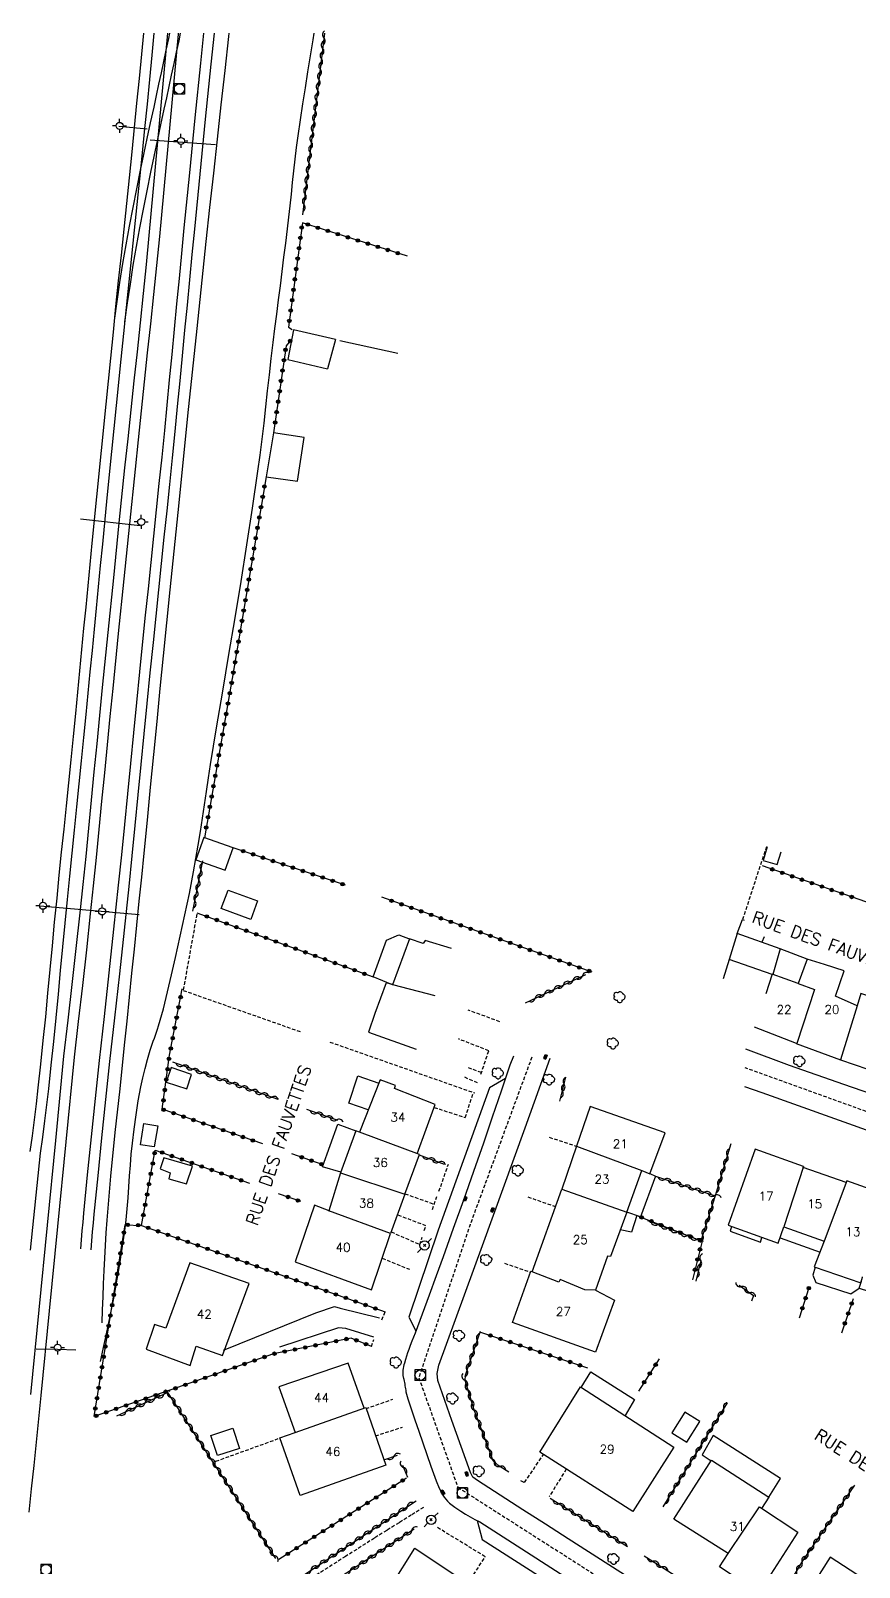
# Model space of a CAD drawing. Header units: millimetres. Extents: x 149998 to 151001, y 150999 to 152001.
# Drawn here: x 150409.9 to 150528.4, y 151780.4 to 152000.3 of the extents above; entities that cross this region are included whole.
import ezdxf
from ezdxf.enums import TextEntityAlignment as Align

# ---------------------------------------------------------------- set-up
doc = ezdxf.new("R2010")
doc.units = ezdxf.units.MM
doc.linetypes.add('DASHED', pattern=[0.75, 0.5, -0.25])
doc.layers.get('0').update_dxf_attribs({"linetype": 'CONTINUOUS'})
for name, color, linetype in [('W0001', 6, 'DASHED'), ('W0006', 2, 'CONTINUOUS'), ('W0008', 7, 'CONTINUOUS'), ('W0014', 7, 'CONTINUOUS'), ('W0017', 7, 'CONTINUOUS'), ('W0070', 7, 'DASHED'), ('W0101', 7, 'CONTINUOUS'), ('W0104', 1, 'CONTINUOUS'), ('W0112', 1, 'DASHED'), ('W0211', 2, 'CONTINUOUS'), ('W0214', 2, 'CONTINUOUS'), ('W0300', 7, 'CONTINUOUS'), ('W0310', 3, 'CONTINUOUS'), ('W0323', 7, 'CONTINUOUS'), ('W0401', 7, 'CONTINUOUS'), ('W0420', 7, 'CONTINUOUS'), ('W0473', 7, 'CONTINUOUS'), ('W0610', 7, 'CONTINUOUS'), ('W0611', 7, 'CONTINUOUS'), ('W0700', 7, 'CONTINUOUS'), ('W0989', 7, 'CONTINUOUS'), ('W0991', 7, 'CONTINUOUS'), ('W1102', 7, 'CONTINUOUS')]:
    doc.layers.add(name, color=color, linetype=linetype)
doc.styles.get("Standard").update_dxf_attribs({"font": 'romans.shx', "width": 0.85})

# ---------------------------------------------------------------- blocks, each defined once
blk = doc.blocks.new('T420')
for p, q in [((0.75, 0.75), (-0.75, 0.75)), ((-0.75, 0.75), (-0.75, -0.75)), ((0.75, 0.75), (0.75, -0.75)), ((0.75, -0.75), (-0.75, -0.75))]:
    blk.add_line(p, q)
blk.add_ellipse((0, 0), major_axis=(-0.53, 0.53), ratio=1, start_param=3.926991, end_param=10.210176)
blk = doc.blocks.new('T300')
for p, q in [((-0.8, 0.51), (-0.86, 0.34)), ((-0.86, 0.34), (-0.86, 0.17)), ((-0.86, 0.17), (-0.74, 0.06)), ((-0.69, 0.63), (-0.8, 0.51)), ((-0.8, -0.06), (-0.74, 0.06)), ((-0.74, 0.06), (-0.69, 0.11)), ((-0.57, 0.69), (-0.69, 0.63)), ((-0.46, 0.69), (-0.57, 0.69)), ((-0.29, 0.63), (-0.46, 0.69)), ((-0.29, 0.63), (-0.17, 0.74)), ((-0.23, 0.57), (-0.29, 0.63)), ((-0.17, 0.74), (-0.06, 0.8)), ((-0.06, 0.8), (0.06, 0.8)), ((0.06, 0.8), (0.23, 0.74)), ((0.23, 0.74), (0.34, 0.63)), ((0.34, 0.63), (0.4, 0.51)), ((0.46, 0.46), (0.34, 0.46)), ((0.4, 0.51), (0.4, 0.46)), ((0.57, 0.4), (0.46, 0.46)), ((0.57, 0.4), (0.69, 0.29)), ((0.69, 0.29), (0.74, 0.17)), ((0.74, 0.06), (0.69, -0.17)), ((0.74, 0.17), (0.74, 0.06)), ((-0.8, -0.17), (-0.8, -0.06)), ((-0.8, -0.23), (-0.8, -0.17)), ((-0.74, -0.34), (-0.8, -0.23)), ((-0.69, -0.4), (-0.74, -0.34)), ((-0.51, -0.46), (-0.69, -0.4)), ((-0.4, -0.46), (-0.51, -0.46)), ((-0.4, -0.46), (-0.34, -0.46)), ((-0.34, -0.46), (-0.34, -0.4)), ((-0.34, -0.51), (-0.34, -0.46)), ((-0.29, -0.63), (-0.34, -0.51)), ((-0.17, -0.74), (-0.29, -0.63)), ((-0.06, -0.8), (-0.17, -0.74)), ((0.06, -0.8), (-0.06, -0.8)), ((0.17, -0.74), (0.06, -0.8)), ((0.23, -0.69), (0.17, -0.74)), ((0.29, -0.46), (0.23, -0.46)), ((0.29, -0.63), (0.23, -0.69)), ((0.46, -0.4), (0.29, -0.46)), ((0.34, -0.51), (0.29, -0.63)), ((0.34, -0.51), (0.34, -0.46)), ((0.57, -0.34), (0.46, -0.4)), ((0.63, -0.29), (0.57, -0.34)), ((0.69, -0.17), (0.63, -0.29))]:
    blk.add_line(p, q)
blk = doc.blocks.new('T610')
for p, q in [((-0.500001, 0), (-1.000002, 0)), ((0, 0.500001), (0, 1.000002)), ((0.500001, 0), (1.000002, 0)), ((0, -0.500001), (0, -1.000002))]:
    blk.add_line(p, q)
blk.add_ellipse((0, 0), major_axis=(-0.353554, 0.353554), ratio=1, start_param=3.926990817, end_param=10.2101761242)
blk = doc.blocks.new('T473')
for p, q in [((-0.166667, 0.166667), (0.166667, -0.166667)), ((-0.166667, -0.166667), (0.166667, 0.166667)), ((0.500001, 0.500001), (1.000002, 1.000002)), ((-1.000002, -1.000002), (-0.500001, -0.500001))]:
    blk.add_line(p, q)
blk.add_ellipse((0, 0), major_axis=(0.471405, 0.471405), ratio=1, start_param=5.4977871438, end_param=11.780972451)
blk = doc.blocks.new('T401')
for p, q in [((-0.3, 0.3), (0, 0.3)), ((-0.3, -0.25), (-0.3, 0.3)), ((-0.3, 0.15), (0, 0.15)), ((-0.3, 0), (0, 0)), ((0, 0.3), (0, -0.25)), ((-0.3, -0.15), (0, -0.15)), ((-0.3, -0.25), (-0.3, -0.3)), ((-0.3, -0.3), (0, -0.3)), ((0, -0.3), (0, -0.25))]:
    blk.add_line(p, q)
blk = doc.blocks.new('t310o')
at = {"color": 0, "linetype": 'Continuous'}
for centre, start, end in [((-0.5, 0.38), 216.8699, 323.1304), ((0.5, -0.37), 36.8699, 143.1303)]:
    blk.add_arc(centre, 0.625, start, end, dxfattribs=at)
blk = doc.blocks.new('t323o')
at = {"color": 0, "linetype": 'Continuous'}
for radius in [0.25, 0.15]:
    blk.add_circle((0, 0), radius, dxfattribs=at)

msp = doc.modelspace()

# ---------------------------------------------------------------- linework, layer by layer
at = {"layer": 'W0001'}
for points in [[(150481.58, 151853.44), (150472.76, 151829.51), (150465.4, 151807.56), (150470.99, 151791.88), (150511.67, 151765.91), (150557, 151736.38), (150582.14, 151719.84)], [(150549.11, 151839.01), (150530.13, 151845.41), (150512.09, 151851.91)]]:
    msp.add_lwpolyline(points, dxfattribs=at)
at = {"layer": 'W0006'}
for points in [[(150477.81, 151850.36), (150475.52, 151849.03), (150468.17, 151828.68), (150463.98, 151816.24), (150464.99, 151814.25)], [(150473.74, 151787.1), (150474.45, 151784.39), (150494.71, 151771.47), (150504.23, 151765.2), (150507.15, 151765.7)]]:
    msp.add_lwpolyline(points, dxfattribs=at)
at = {"layer": 'W0008'}
for points in [[(150541.91, 151844.07), (150534.08, 151846.79), (150526.25, 151849.5), (150518.43, 151852.23), (150512.19, 151854.56)], [(150478.94, 151853.58), (150478.44, 151852.28), (150477.19, 151848.56), (150475.92, 151844.85), (150474.64, 151841.14), (150473.22, 151837.06), (150471.78, 151832.99), (150470.33, 151828.92), (150468.88, 151824.85), (150467.89, 151822.12), (150466.89, 151819.39), (150465.88, 151816.66), (150464.87, 151813.93)], [(150468.27, 151809.37), (150474.5, 151826.47), (150480.62, 151843.33), (150484.21, 151853.3)], [(150511.99, 151849.26), (150514.49, 151848.4), (150552.24, 151834.86), (150578.04, 151825.42), (150604.79, 151816.23)], [(150473.82, 151792.85), (150473.15, 151793.33), (150472.78, 151793.98), (150470.14, 151801.45), (150468.13, 151807.17), (150468.05, 151808.17), (150468.27, 151809.37)], [(150569.67, 151731.2), (150563.5, 151735.18), (150557.33, 151739.16), (150551.16, 151743.14), (150545, 151747.11), (150536.27, 151752.74), (150527.55, 151758.37), (150518.82, 151764), (150510.09, 151769.61), (150507.18, 151771.48), (150504.26, 151773.34), (150501.35, 151775.2), (150498.43, 151777.05), (150495.51, 151778.91), (150492.59, 151780.77), (150489.68, 151782.63), (150486.77, 151784.49), (150483.53, 151786.58), (150480.29, 151788.67), (150477.05, 151790.76), (150473.82, 151792.85)], [(150474.14, 151786.91), (150507.15, 151765.7)]]:
    msp.add_lwpolyline(points, dxfattribs=at)
at = {"layer": 'W0014'}
msp.add_lwpolyline([(150464.87, 151813.93), (150464.63, 151813.36), (150464.39, 151812.78), (150464.17, 151812.19), (150463.96, 151811.61), (150463.79, 151811.13), (150463.63, 151810.64), (150463.48, 151810.15), (150463.34, 151809.66), (150463.28, 151809.41), (150463.22, 151809.16), (150463.17, 151808.9), (150463.13, 151808.64), (150463.11, 151808.48), (150463.1, 151808.31), (150463.1, 151808.15), (150463.11, 151807.98), (150463.12, 151807.9), (150463.14, 151807.81), (150463.16, 151807.72), (150463.18, 151807.64), (150463.21, 151807.56), (150463.23, 151807.47), (150463.25, 151807.39), (150463.27, 151807.3), (150463.32, 151807.08), (150463.35, 151806.86), (150463.39, 151806.64), (150463.42, 151806.42), (150463.45, 151806.2), (150463.48, 151805.98), (150463.53, 151805.76), (150463.57, 151805.54), (150463.85, 151804.53), (150464.17, 151803.53), (150464.5, 151802.54), (150464.84, 151801.55), (150465.39, 151799.89), (150465.96, 151798.23), (150466.54, 151796.57), (150467.14, 151794.92), (150467.51, 151793.87), (150467.88, 151792.81), (150468.3, 151791.76), (150468.82, 151790.76), (150469.03, 151790.45), (150469.27, 151790.16), (150469.53, 151789.88), (150469.8, 151789.62), (150470.17, 151789.3), (150470.57, 151789.01), (150470.98, 151788.73), (150471.4, 151788.46), (150472.07, 151788.05), (150472.75, 151787.65), (150473.44, 151787.27), (150474.14, 151786.91)], dxfattribs=at)
at = {"layer": 'W0017'}
for points in [[(150462.42, 151954.13), (150454.08, 151955.96)], [(150437.44, 151811.49), (150450.67, 151816.86), (150453.32, 151817.77), (150454.13, 151817.53), (150459.8, 151816.13)], [(150458.95, 151813.37), (150454.98, 151814.6), (150453.92, 151814.68), (150445.45, 151811.93)]]:
    msp.add_lwpolyline(points, dxfattribs=at)
at = {"layer": 'W0070'}
msp.add_lwpolyline([(150466.09, 151788.99), (150464.33, 151787.9), (150462.57, 151786.81), (150460.81, 151785.7), (150459.05, 151784.6), (150454.92, 151781.98), (150450.8, 151779.36), (150446.69, 151776.71), (150442.61, 151774.02), (150441.69, 151773.39), (150440.77, 151772.76), (150439.85, 151772.12), (150439.15, 151771.62)], dxfattribs=at)
at = {"layer": 'W0101'}
for points in [[(150470.08, 151868.98), (150466.31, 151870.15), (150466.05, 151869.71), (150464.07, 151870.38), (150461.62, 151863.81)], [(150515.98, 151865.31), (150515.98, 151865.28), (150509.81, 151867.41), (150508.96, 151864.67)], [(150528.12, 151860.8), (150525.05, 151862.15), (150526.29, 151865.81), (150523.47, 151866.71), (150523.47, 151866.68), (150520.98, 151867.47), (150519.69, 151863.97)], [(150519.69, 151863.97), (150515.98, 151865.31)], [(150461.62, 151863.84), (150460.72, 151864.09), (150459.11, 151859.67), (150458.19, 151856.99), (150465.02, 151854.6)], [(150461.62, 151863.81), (150461.62, 151863.84)], [(150519.69, 151863.97), (150519.69, 151863.97)], [(150535.05, 151860.38), (150528.65, 151862.54), (150528.12, 151860.8)], [(150513.39, 151857.77), (150519.42, 151855.42)], [(150519.42, 151855.42), (150519.43, 151855.39), (150525.73, 151853.05)], [(150525.73, 151853.05), (150531.6, 151851.06)], [(150465.18, 151839.61), (150467.73, 151846.66), (150461.92, 151848.95), (150462.08, 151849.36), (150459.88, 151850.18), (150456.9, 151842.68)], [(150497.31, 151837.2), (150498.46, 151836.75), (150500.67, 151842.61), (150489.91, 151846.39), (150487.97, 151840.71)], [(150456.38, 151842.88), (150454.2, 151836.88)], [(150456.9, 151842.69), (150456.38, 151842.88)], [(150487.97, 151840.72), (150485.86, 151834.52)], [(150487.97, 151840.71), (150487.97, 151840.72)], [(150463.39, 151833.83), (150465.48, 151839.49)], [(150520.46, 151837.78), (150513.56, 151840.28), (150509.68, 151829.39), (150516.85, 151826.8), (150517.63, 151829.16)], [(150454.2, 151836.88), (150452.55, 151831.44)], [(150495.17, 151831.26), (150497.31, 151837.2)], [(150520.43, 151837.64), (150520.46, 151837.78)], [(150526.66, 151835.73), (150526.58, 151835.48), (150520.43, 151837.64)], [(150481.64, 151822.7), (150485.86, 151834.52)], [(150532.75, 151833.21), (150532.83, 151833.55), (150526.66, 151835.73)], [(150452.55, 151831.44), (150452.56, 151831.44), (150450.48, 151832.27), (150447.7, 151824.12), (150458.64, 151820.16)], [(150463.39, 151833.83), (150461.37, 151828.2)], [(150495.17, 151831.26), (150492.85, 151824.9), (150492.41, 151824.96), (150490.71, 151820.11)], [(150458.64, 151820.16), (150461.37, 151828.2)], [(150517.63, 151829.16), (150523.42, 151827.08)], [(150523.42, 151827.08), (150522, 151823.43), (150528.68, 151821.16), (150528.9, 151821.97), (150528.9, 151821.98)], [(150523.42, 151827.08), (150523.42, 151827.08)], [(150490.7, 151820.11), (150493.41, 151818.65), (150490.68, 151811.21), (150478.82, 151815.45), (150481.44, 151822.82), (150481.66, 151822.75), (150481.65, 151822.74)], [(150457.6, 151803.21), (150457.6, 151803.2), (150455.3, 151809.66), (150445.35, 151806.25), (150447.69, 151799.73), (150447.7, 151799.74)], [(150457.8, 151803.28), (150460.68, 151795.03)], [(150460.68, 151795.03), (150448.44, 151790.7), (150445.52, 151798.97), (150447.69, 151799.73)], [(150509.69, 151782.38), (150509.69, 151782.38), (150501.91, 151787.32), (150507.3, 151795.75)], [(150507.3, 151795.75), (150515.51, 151790.44), (150514.46, 151788.85)], [(150514.14, 151789.06), (150519.66, 151785.43), (150514.05, 151776.77)], [(150470.86, 151768.23), (150467.71, 151769.98), (150466.18, 151767.62), (150458.27, 151772.69), (150464.84, 151783.15), (150472.75, 151777.89)], [(150514.05, 151776.77), (150508.42, 151780.48), (150509.69, 151782.38)], [(150530.96, 151777.54), (150524.29, 151781.87), (150519, 151773.52)]]:
    msp.add_lwpolyline(points, dxfattribs=at)
for points in [[(150441.12, 151821.03), (150432.65, 151824.01), (150429.18, 151814.65), (150427.6, 151815.16), (150426.38, 151811.63), (150432.66, 151809.3), (150433.56, 151812.07), (150437.29, 151810.75)], [(150496.02, 151788.39), (150482.71, 151796.9), (150488.53, 151806.26), (150501.92, 151797.63)]]:
    msp.add_lwpolyline(points, close=True, dxfattribs=at)
at = {"layer": 'W0104'}
for points in [[(150453.46, 151956.17), (150447.45, 151957.52), (150446.64, 151953.28), (150452.35, 151951.97)], [(150453.46, 151956.17), (150452.35, 151951.97)], [(150515.25, 151883.53), (150514.69, 151881.6), (150516.71, 151881.01), (150517.25, 151882.82)], [(150510.94, 151871.15), (150511.72, 151873.13), (150511.97, 151873.04)], [(150461.62, 151863.81), (150458.85, 151864.93), (150460.79, 151870.16), (150462.56, 151870.95), (150464.16, 151870.3)], [(150520.98, 151867.47), (150517.13, 151868.94), (150510.94, 151871.15), (150509.81, 151867.41)], [(150514.81, 151870.67), (150514.48, 151869.88)], [(150517.13, 151868.94), (150516.07, 151865.27)], [(150458.18, 151845.9), (150458.17, 151845.9), (150455.38, 151846.83), (150456.67, 151850.76), (150459.69, 151849.7), (150459.69, 151849.7)], [(150454.24, 151836.97), (150454.23, 151836.97), (150451.61, 151837.74), (150453.81, 151843.86), (150456.38, 151842.88)], [(150498.48, 151836.78), (150498.47, 151836.78), (150499.26, 151836.39), (150497.12, 151830.58), (150495.17, 151831.27), (150495.17, 151831.27)], [(150496.6, 151830.77), (150495.86, 151828.37), (150494.24, 151828.72), (150494.25, 151828.73)], [(150510.16, 151829.22), (150510.16, 151829.21), (150509.94, 151828.53), (150514.31, 151826.97), (150514.49, 151827.65), (150514.43, 151827.68)], [(150517.11, 151827.58), (150517.12, 151827.58), (150522.83, 151825.55), (150522.83, 151825.55)], [(150522.14, 151823.39), (150522.13, 151823.38), (150521.81, 151822.24), (150522.24, 151821.19), (150527.23, 151819.56), (150528.41, 151820.37), (150528.74, 151821.4), (150528.74, 151821.4)], [(150528.41, 151820.37), (150528.41, 151820.37), (150533.78, 151818.65), (150533.57, 151817.84), (150535.35, 151817.25), (150536.08, 151819.46), (150536.08, 151819.46)], [(150488.66, 151806.17), (150490.01, 151808.41), (150496.28, 151804.43), (150494.93, 151802.13)], [(150515.51, 151790.44), (150517.16, 151793.12), (150507.53, 151799.31), (150505.94, 151796.51), (150507.23, 151795.65), (150507.3, 151795.75)], [(150509.69, 151782.38), (150514.14, 151789.06)]]:
    msp.add_lwpolyline(points, dxfattribs=at)
for points in [[(150444.63, 151942.79), (150443.54, 151936.51), (150448.03, 151935.87), (150449.02, 151942.12)], [(150437.71, 151880.21), (150438.84, 151883.41), (150434.64, 151884.89), (150433.51, 151881.69)], [(150441.36, 151873.16), (150437.12, 151874.7), (150438.1, 151877.36), (150442.33, 151875.83)], [(150429.24, 151849.88), (150432.19, 151848.88), (150432.89, 151850.95), (150429.94, 151851.95)], [(150425.57, 151840.89), (150426.05, 151843.92), (150428.04, 151843.6), (150427.55, 151840.58)], [(150433.04, 151837.82), (150428.93, 151839.04), (150428.39, 151837.45), (150429.82, 151836.89), (150429.63, 151836.02), (150432.14, 151835.33)], [(150503.49, 151802.62), (150501.63, 151799.66), (150503.76, 151798.33), (150505.62, 151801.29)], [(150435.66, 151799.3), (150438.79, 151800.33), (150439.74, 151797.45), (150436.61, 151796.42)]]:
    msp.add_lwpolyline(points, close=True, dxfattribs=at)
at = {"layer": 'W0112'}
for points in [[(150515.16, 151883.56), (150511.72, 151873.13)], [(150433.63, 151873.89), (150431.68, 151862.99), (150448.56, 151857.05)], [(150476.99, 151858.5), (150472.46, 151860.18)], [(150452.69, 151855.6), (150473.4, 151848.31)], [(150475.42, 151854.35), (150471.08, 151856.04)], [(150474.29, 151851.02), (150475.42, 151854.35)], [(150472.45, 151851.96), (150474.38, 151851.26)], [(150473.81, 151849.77), (150471.91, 151850.58)], [(150467.58, 151846.25), (150472.06, 151844.79), (150473.16, 151848.16)], [(150484.05, 151841.97), (150488.32, 151840.59)], [(150468.29, 151834.24), (150469.65, 151838.13)], [(150463.42, 151833.89), (150467.61, 151832.39)], [(150467.37, 151831.63), (150467.96, 151833.49)], [(150480.99, 151833.44), (150484.98, 151832.05)], [(150466.18, 151828.64), (150466.43, 151829.3), (150462.33, 151830.86)], [(150461.45, 151828.43), (150465.55, 151826.62)], [(150465.55, 151826.62), (150465.87, 151827.67)], [(150460.17, 151824.67), (150464.08, 151823.08)], [(150477.69, 151823.95), (150481.39, 151822.66)], [(150460.13, 151815.84), (150460.6, 151816.97)], [(150458.64, 151812.02), (150458.98, 151813.03)], [(150457.85, 151803.14), (150461.7, 151804.48)], [(150436.36, 151795.61), (150445.53, 151798.92)], [(150459.21, 151799.24), (150463.08, 151800.49)], [(150479.97, 151792.83), (150480.54, 151792.57), (150483.23, 151796.56)], [(150486.49, 151794.48), (150484.08, 151790.54)], [(150474.91, 151781.94), (150467.94, 151786.2)], [(150472.43, 151778.11), (150474.91, 151781.94)]]:
    msp.add_lwpolyline(points, dxfattribs=at)
at = {"layer": 'W0211'}
msp.add_lwpolyline([(150419.83, 151809.86), (150420.87, 151814.51), (150421.8, 151819.18), (150422.61, 151823.87), (150423.32, 151828.58), (150423.51, 151830.15), (150423.67, 151831.72), (150423.79, 151833.29), (150423.9, 151834.86), (150424.01, 151836.43), (150424.13, 151838), (150424.26, 151839.57), (150424.43, 151841.14), (150424.68, 151843.15), (150424.95, 151845.16), (150425.26, 151847.17), (150425.63, 151849.17), (150425.91, 151850.49), (150426.23, 151851.81), (150426.58, 151853.12), (150426.95, 151854.42), (150427.09, 151854.86), (150427.24, 151855.3), (150427.4, 151855.73), (150427.56, 151856.16), (150427.73, 151856.59), (150427.88, 151857.02), (150428.03, 151857.46), (150428.17, 151857.9), (150428.85, 151860.33), (150429.45, 151862.77), (150430.02, 151865.22), (150430.58, 151867.68), (150431.27, 151870.74), (150431.93, 151873.8), (150432.57, 151876.87), (150433.16, 151879.95), (150433.51, 151881.87), (150433.83, 151883.79), (150434.14, 151885.71), (150434.43, 151887.64), (150434.72, 151889.56), (150435.01, 151891.48), (150435.31, 151893.41), (150435.61, 151895.33), (150436.46, 151900.57), (150437.34, 151905.81), (150438.22, 151911.05), (150439.1, 151916.29), (150439.97, 151921.53), (150440.81, 151926.77), (150441.62, 151932.02), (150442.38, 151937.28), (150442.69, 151939.58), (150442.97, 151941.88), (150443.25, 151944.18), (150443.51, 151946.49), (150443.76, 151948.8), (150444.02, 151951.1), (150444.28, 151953.41), (150444.56, 151955.71), (150444.81, 151957.74), (150445.07, 151959.78), (150445.33, 151961.81), (150445.59, 151963.84), (150445.85, 151965.87), (150446.11, 151967.91), (150446.36, 151969.94), (150446.61, 151971.97), (150446.81, 151973.64), (150446.99, 151975.3), (150447.17, 151976.97), (150447.35, 151978.63), (150447.53, 151980.3), (150447.72, 151981.96), (150447.92, 151983.62), (150448.13, 151985.29), (150448.45, 151987.58), (150448.8, 151989.88), (150449.17, 151992.17), (150449.54, 151994.46), (150449.92, 151996.75), (150450.28, 151999.04), (150450.42, 152000)], dxfattribs=at)
at = {"layer": 'W0214'}
msp.add_lwpolyline([(150438.21, 152000), (150438.16, 151999.52), (150437.63, 151994.63), (150437.09, 151989.74), (150436.55, 151984.84), (150436, 151979.95), (150435.46, 151975.06), (150434.94, 151970.17), (150433.63, 151957.7), (150432.32, 151945.24), (150431.04, 151932.77), (150429.76, 151920.31), (150429.29, 151915.6), (150428.82, 151910.89), (150428.36, 151906.19), (150427.9, 151901.48), (150427.44, 151896.77), (150426.97, 151892.06), (150426.51, 151887.36), (150426.04, 151882.65), (150425.7, 151879.22), (150425.35, 151875.78), (150425, 151872.35), (150424.65, 151868.91), (150424.3, 151865.48), (150423.95, 151862.04), (150423.6, 151858.61), (150423.25, 151855.17), (150422.6, 151848.92), (150421.92, 151842.66), (150421.29, 151836.39), (150420.74, 151830.12), (150420.61, 151828.31), (150420.51, 151826.5), (150420.42, 151824.69), (150420.33, 151822.88), (150420.25, 151821.01), (150420.17, 151819.15), (150420.1, 151817.28), (150420.04, 151815.42)], dxfattribs=at)
at = {"layer": 'W0310'}
for points in [[(150451.89, 152000), (150448.75, 151974)], [(150433.08, 151874.33), (150434.5, 151881.55)], [(150480.69, 151861.22), (150489.3, 151865.29)], [(150445.26, 151847.4), (150430.21, 151852.71)], [(150485.58, 151847.14), (150486.45, 151850.58)], [(150453.8, 151844.39), (150449.39, 151845.95)], [(150510.05, 151841.02), (150507.83, 151833.59)], [(150465.47, 151839.46), (150469.04, 151838.11)], [(150499.26, 151836.39), (150507.83, 151833.59), (150505.76, 151827.14), (150498.16, 151830.01)], [(150505.76, 151824.34), (150505.05, 151821.38)], [(150511.26, 151820.81), (150513.31, 151819.33), (150513.03, 151818.53)], [(150474.18, 151814.17), (150472.49, 151809.22), (150472.03, 151807.89), (150471.97, 151807.22), (150473.3, 151803.03), (150476, 151795.73), (150476.6, 151795.12), (150478.28, 151794.08)], [(150444.95, 151781.69), (150429.51, 151805.45), (150422.12, 151802.04)], [(150509.54, 151803.97), (150500.34, 151789.1)], [(150460.41, 151795.81), (150462.36, 151796.47)], [(150463.07, 151795.05), (150463.8, 151793.33)], [(150484.19, 151790.3), (150495.28, 151783.39)], [(150511.48, 151773.09), (150514.35, 151771.22), (150514.34, 151771.23), (150520.37, 151781.37), (150527.78, 151792.19)], [(150435.11, 151777.91), (150439.08, 151772.83), (150465.01, 151789.96)], [(150464.72, 151785.88), (150446.33, 151773.9), (150440.79, 151770.25)], [(150497.67, 151782.08), (150507.29, 151775.98)]]:
    msp.add_lwpolyline(points, dxfattribs=at)
at = {"layer": 'W0323'}
for points in [[(150463.79, 151968.06), (150448.74, 151972.85), (150446.76, 151957.93), (150447.28, 151957.59)], [(150447.09, 151956.05), (150446.4, 151955.25), (150444.63, 151942.79)], [(150443.54, 151936.51), (150438.71, 151907.61), (150434.72, 151884.83)], [(150454.93, 151878.05), (150438.84, 151883.41)], [(150532.65, 151874.52), (150514.59, 151880.8)], [(150490.2, 151865.62), (150460.1, 151876.32)], [(150433.66, 151874.1), (150458.85, 151864.93)], [(150443.08, 151841.02), (150428.69, 151845.98), (150429.72, 151853.72), (150431.55, 151863.23)], [(150425.71, 151829.36), (150427.68, 151840.13), (150441.15, 151835.39)], [(150451.72, 151838.05), (150447.22, 151839.6)], [(150445.28, 151833.93), (150448.46, 151832.81)], [(150496.82, 151830.69), (150497.9, 151830.27), (150497.89, 151830.27), (150505.94, 151827.08), (150504.55, 151821.56)], [(150458.64, 151812.02), (150455.71, 151813.22), (150444.6, 151810.97), (150429.79, 151805.77), (150418.93, 151802), (150423.38, 151829.44), (150425.71, 151829.36), (150460.6, 151816.97)], [(150521.24, 151820.43), (150519.84, 151816.09)], [(150527.58, 151818.87), (150525.89, 151813.93)], [(150474.23, 151814.08), (150489.53, 151808.98)], [(150499.82, 151810.24), (150496.83, 151805.65)], [(150463.63, 151793.18), (150445.38, 151781.56)]]:
    msp.add_lwpolyline(points, dxfattribs=at)
at = {"layer": 'W0611'}
for points in [[(150426.55, 151986.27), (150422.47, 151986.64)], [(150436.32, 151984.01), (150426.95, 151984.69)], [(150425.53, 151929.5), (150416.98, 151930.42)], [(150425.38, 151873.82), (150411.23, 151875.03)], [(150413.71, 151811.59), (150410.66, 151811.65)], [(150416.3, 151811.5), (150413.68, 151811.59)]]:
    msp.add_lwpolyline(points, dxfattribs=at)
at = {"layer": 'W0700'}
for points in [[(150425.99, 152000), (150425.7, 151997), (150425.36, 151993.49), (150425.02, 151989.99), (150424.67, 151986.49), (150424.32, 151982.99), (150423.94, 151979.3), (150423.56, 151975.61), (150423.18, 151971.93), (150422.79, 151968.24), (150422.4, 151964.56), (150422.02, 151960.87), (150421.64, 151957.18), (150421.26, 151953.5), (150420.59, 151946.87), (150419.94, 151940.25), (150419.28, 151933.63), (150418.63, 151927), (150418.33, 151923.96), (150418.04, 151920.91), (150417.74, 151917.86), (150417.44, 151914.82), (150417.15, 151911.77), (150416.85, 151908.72), (150416.55, 151905.68), (150416.25, 151902.63), (150415.92, 151899.32), (150415.59, 151896.01), (150415.25, 151892.71), (150414.92, 151889.4), (150414.58, 151886.09), (150414.24, 151882.78), (150413.91, 151879.47), (150413.58, 151876.17), (150413.24, 151872.78), (150412.92, 151869.39), (150412.6, 151866), (150412.28, 151862.61), (150411.96, 151859.23), (150411.62, 151855.84), (150411.27, 151852.45), (150410.9, 151849.07), (150410.63, 151846.78), (150410.35, 151844.49), (150410.05, 151842.2), (150409.73, 151839.92)], [(150427.5, 152000), (150427.19, 151996.85), (150426.85, 151993.34), (150426.51, 151989.84), (150426.16, 151986.34), (150425.81, 151982.84), (150425.43, 151979.15), (150425.05, 151975.46), (150424.67, 151971.78), (150424.28, 151968.09), (150423.9, 151964.4), (150423.51, 151960.72), (150423.13, 151957.03), (150422.75, 151953.35), (150422.09, 151946.72), (150421.43, 151940.1), (150420.78, 151933.48), (150420.12, 151926.86), (150419.82, 151923.81), (150419.53, 151920.76), (150419.23, 151917.72), (150418.94, 151914.67), (150418.64, 151911.62), (150418.34, 151908.58), (150418.05, 151905.53), (150417.74, 151902.48), (150417.41, 151899.17), (150417.08, 151895.87), (150416.75, 151892.56), (150416.41, 151889.25), (150416.07, 151885.94), (150415.74, 151882.63), (150415.4, 151879.32), (150415.07, 151876.02), (150414.74, 151872.63), (150414.41, 151869.24), (150414.09, 151865.85), (150413.78, 151862.45), (150413.45, 151859.06), (150413.12, 151855.68), (150412.76, 151852.29), (150412.39, 151848.9), (150412.12, 151846.6), (150411.84, 151844.3), (150411.53, 151842), (150411.21, 151839.71)], [(150429.46, 152000), (150426.77, 151971.03), (150426.38, 151966.87), (150425.96, 151962.71), (150425.52, 151958.55), (150425.08, 151954.39), (150424.63, 151950.23), (150424.18, 151946.08), (150423.74, 151941.92), (150423.3, 151937.76), (150422.49, 151929.91), (150421.69, 151922.06), (150420.9, 151914.21), (150420.1, 151906.36), (150419.7, 151902.33), (150419.31, 151898.3), (150418.91, 151894.26), (150418.52, 151890.23), (150418.13, 151886.2), (150417.73, 151882.16), (150417.32, 151878.13), (150416.89, 151874.1), (150416.34, 151868.97), (150415.77, 151863.85), (150415.18, 151858.72), (150414.57, 151853.6)], [(150430.97, 152000), (150430.95, 151999.86), (150428.27, 151970.89), (150427.85, 151966.73), (150427.42, 151962.57), (150426.99, 151958.41), (150426.55, 151954.25), (150426.11, 151950.09), (150425.66, 151945.93), (150425.23, 151941.77), (150424.79, 151937.61), (150423.99, 151929.76), (150423.18, 151921.91), (150422.39, 151914.06), (150421.6, 151906.21), (150421.19, 151902.18), (150420.8, 151898.15), (150420.41, 151894.11), (150420.01, 151890.07), (150419.62, 151886.04), (150419.22, 151882.01), (150418.81, 151877.97), (150418.38, 151873.94), (150417.83, 151868.81), (150417.26, 151863.68), (150416.66, 151858.55), (150416.06, 151853.42)], [(150434.59, 152000), (150434.16, 151995.72), (150433.36, 151987.85), (150432.57, 151979.98), (150431.79, 151972.11), (150431.44, 151968.48), (150431.09, 151964.86), (150430.74, 151961.23), (150430.39, 151957.61), (150430.05, 151953.98), (150429.7, 151950.36), (150429.35, 151946.73), (150428.99, 151943.11), (150428.61, 151939.33), (150428.22, 151935.56), (150427.83, 151931.79), (150427.43, 151928.02), (150427.04, 151924.25), (150426.65, 151920.48), (150426.26, 151916.71), (150425.87, 151912.94), (150425.43, 151908.57), (150425, 151904.21), (150424.57, 151899.85), (150424.15, 151895.48), (150423.72, 151891.12), (150423.29, 151886.75), (150422.85, 151882.39), (150422.4, 151878.03), (150421.73, 151871.76), (150421.06, 151865.5), (150420.37, 151859.24), (150419.66, 151852.98)], [(150436.1, 152000), (150435.65, 151995.57), (150434.85, 151987.7), (150434.07, 151979.83), (150433.29, 151971.96), (150432.93, 151968.33), (150432.58, 151964.71), (150432.23, 151961.08), (150431.89, 151957.46), (150431.54, 151953.83), (150431.19, 151950.21), (150430.84, 151946.58), (150430.48, 151942.96), (150430.1, 151939.19), (150429.71, 151935.41), (150429.32, 151931.64), (150428.93, 151927.87), (150428.53, 151924.1), (150428.14, 151920.33), (150427.75, 151916.56), (150427.37, 151912.79), (150426.93, 151908.42), (150426.49, 151904.06), (150426.07, 151899.69), (150425.64, 151895.33), (150425.21, 151890.96), (150424.78, 151886.6), (150424.34, 151882.24), (150423.89, 151877.87), (150423.23, 151871.6), (150422.55, 151865.34), (150421.86, 151859.07), (150421.15, 151852.81)], [(150429.74, 152000), (150429.57, 151999.21), (150429.22, 151997.58), (150428.87, 151995.95), (150428.51, 151994.31), (150428.16, 151992.68), (150427.81, 151991.05), (150427.46, 151989.42), (150426.97, 151987.16), (150426.48, 151984.9), (150426, 151982.64), (150425.53, 151980.38), (150424.99, 151977.72), (150424.46, 151975.05), (150423.96, 151972.39), (150423.48, 151969.71), (150423.02, 151967.01), (150422.59, 151964.31), (150422.19, 151961.6), (150421.81, 151958.89)], [(150431.27, 152000), (150431.04, 151998.9), (150430.69, 151997.26), (150430.33, 151995.63), (150429.98, 151994), (150429.63, 151992.37), (150429.28, 151990.73), (150428.93, 151989.1), (150428.44, 151986.85), (150427.95, 151984.59), (150427.47, 151982.34), (150427, 151980.08), (150426.46, 151977.43), (150425.94, 151974.78), (150425.43, 151972.12), (150424.96, 151969.46), (150424.5, 151966.77), (150424.08, 151964.08), (150423.67, 151961.39), (150423.3, 151958.69)], [(150416.06, 151853.42), (150414.88, 151841.32), (150413.69, 151829.22), (150412.5, 151817.13), (150411.3, 151805.03), (150410.96, 151801.68), (150410.63, 151798.34), (150410.29, 151794.99), (150409.95, 151791.65), (150409.61, 151788.3)], [(150414.57, 151853.6), (150413.39, 151841.5), (150412.2, 151829.39), (150411.01, 151817.28), (150409.81, 151805.18)], [(150419.66, 151852.98), (150419.07, 151847.52), (150418.5, 151842.05), (150417.96, 151836.59), (150417.42, 151831.12), (150417.3, 151829.84), (150417.19, 151828.56), (150417.08, 151827.28), (150416.97, 151826)], [(150421.15, 151852.81), (150420.56, 151847.36), (150420, 151841.9), (150419.45, 151836.44), (150418.92, 151830.98), (150418.8, 151829.71), (150418.68, 151828.43), (150418.57, 151827.15), (150418.47, 151825.88)], [(150411.21, 151839.71), (150410.74, 151835.08), (150410.26, 151830.46), (150409.79, 151825.83)]]:
    msp.add_lwpolyline(points, dxfattribs=at)
at = {"layer": 'W1102'}
for points in [[(150515.98, 151865.31), (150515.07, 151862.48)], [(150461.62, 151863.84), (150467.71, 151862.25)], [(150519.69, 151863.97), (150522.05, 151863.1), (150519.5, 151855.37)], [(150528.12, 151860.8), (150525.73, 151853.05)], [(150465.48, 151839.49), (150456.9, 151842.69)], [(150487.97, 151840.72), (150497.31, 151837.2)], [(150454.2, 151836.88), (150463.39, 151833.83)], [(150520.46, 151837.78), (150517.63, 151829.16)], [(150485.86, 151834.52), (150495.17, 151831.26)], [(150526.66, 151835.73), (150523.42, 151827.08)], [(150461.37, 151828.2), (150452.55, 151831.44)], [(150490.7, 151820.11), (150489.15, 151820.13), (150485.63, 151821.63), (150485.44, 151821.25), (150481.64, 151822.7)], [(150490.71, 151820.11), (150490.7, 151820.11)], [(150447.69, 151799.73), (150457.8, 151803.28)]]:
    msp.add_lwpolyline(points, dxfattribs=at)

# ---------------------------------------------------------------- block references
at = {"layer": 'W0300'}
for p in [(150494.17, 151862.02), (150493.21, 151855.39), (150476.75, 151851.1), (150519.89, 151852.83), (150484.07, 151850.21), (150479.6, 151837.19), (150475.09, 151824.41), (150471.19, 151813.56), (150462.16, 151809.73), (150470.24, 151804.58), (150474.03, 151794.16), (150493.29, 151781.61)]:
    msp.add_blockref('T300', p, dxfattribs=at)
at = {"layer": 'W0310'}
for p, rotation in [((150451.8, 151999.32), 263.1150312565227), ((150451.45, 151996.34), 263.1150312565227), ((150451.63, 151997.83), 263.1150312565227), ((150451.27, 151994.85), 263.1150312565227), ((150450.91, 151991.87), 263.1150312565227), ((150451.09, 151993.36), 263.1150312565227), ((150450.73, 151990.38), 263.1150312565227), ((150450.37, 151987.4), 263.1150312565227), ((150450.55, 151988.89), 263.1150312565227), ((150450.19, 151985.91), 263.1150312565227), ((150449.83, 151982.94), 263.1150312565227), ((150450.01, 151984.42), 263.1150312565227), ((150449.65, 151981.45), 263.1150312565227), ((150449.29, 151978.47), 263.1150312565227), ((150449.47, 151979.96), 263.1150312565227), ((150449.11, 151976.98), 263.1150312565227), ((150448.93, 151975.49), 263.1150312565227), ((150434.24, 151880.22), 78.8945963194984), ((150433.66, 151877.27), 78.8945963194984), ((150433.95, 151878.75), 78.8945963194984), ((150433.37, 151875.8), 78.8945963194984), ((150487.47, 151864.43), 25.28180158195338), ((150488.82, 151865.07), 25.28180158195338), ((150483.4, 151862.51), 25.28180158195338), ((150484.76, 151863.15), 25.28180158195338), ((150486.11, 151863.79), 25.28180158195338), ((150482.04, 151861.86), 25.28180158195338), ((150431.63, 151852.21), 160.5713981586935), ((150433.04, 151851.71), 160.5713981586935), ((150434.45, 151851.21), 160.5713981586935), ((150435.87, 151850.72), 160.5713981586935), ((150437.28, 151850.22), 160.5713981586935), ((150438.7, 151849.72), 160.5713981586935), ((150440.11, 151849.22), 160.5713981586935), ((150485.95, 151848.6), 75.80988315582047), ((150486.2, 151849.57), 75.80988315582047), ((150441.53, 151848.72), 160.5713981586935), ((150442.94, 151848.22), 160.5713981586935), ((150444.36, 151847.72), 160.5713981586935), ((150450.8, 151845.45), 160.5713981586551), ((150452.22, 151844.95), 160.5713981586551), ((150453.63, 151844.45), 160.5713981586551), ((150466.87, 151838.93), 339.2805141006649), ((150468.27, 151838.4), 339.2805141006649), ((150509.12, 151837.9), 253.3632398733483), ((150509.55, 151839.33), 253.3632398733483), ((150500.6, 151835.95), 341.8602530650178), ((150508.69, 151836.46), 253.3632398733483), ((150502.03, 151835.49), 341.8602530650178), ((150503.45, 151835.02), 341.8602530650178), ((150504.88, 151834.55), 341.8602530650178), ((150506.31, 151834.09), 341.8602530650178), ((150507.73, 151833.62), 341.8602530650178), ((150508.26, 151835.02), 253.3632398733483), ((150507.4, 151832.26), 252.1992366515707), ((150499.57, 151829.48), 159.2961919605822), ((150506.49, 151829.4), 252.1992366515707), ((150506.95, 151830.83), 252.1992366515707), ((150500.97, 151828.95), 159.2961919605822), ((150502.37, 151828.42), 159.2961919605822), ((150503.77, 151827.89), 159.2961919605822), ((150505.18, 151827.36), 159.2961919605822), ((150506.03, 151827.97), 252.1992366515707), ((150505.75, 151824.3), 256.5596402938272), ((150505.4, 151822.84), 256.5596402938272), ((150511.57, 151820.59), 324.2011812437324), ((150512.79, 151819.71), 324.2011812437324), ((150473.26, 151811.5), 251.1425440206185), ((150473.75, 151812.92), 251.1425440206185), ((150472.78, 151810.08), 251.1425440206185), ((150471.98, 151807.2), 287.5687719284027), ((150472.29, 151808.66), 251.2058346948955), ((150428.93, 151805.18), 204.780056340607), ((150429.98, 151804.73), 123.0002159961047), ((150472.43, 151805.77), 287.5687719284027), ((150423.48, 151802.67), 204.780056340607), ((150424.85, 151803.3), 204.780056340607), ((150426.21, 151803.93), 204.780056340607), ((150427.57, 151804.55), 204.780056340607), ((150430.8, 151803.47), 123.0002159961047), ((150472.88, 151804.34), 287.5687719284027), ((150473.34, 151802.92), 290.2917096844962), ((150509.02, 151803.13), 238.2583552071946), ((150431.62, 151802.22), 123.0002159961047), ((150432.43, 151800.96), 123.0002159961047), ((150473.86, 151801.51), 290.2917096844962), ((150474.38, 151800.1), 290.2917096844962), ((150507.44, 151800.58), 238.2583552071946), ((150508.23, 151801.86), 238.2583552071946), ((150433.25, 151799.7), 123.0002159961047), ((150434.07, 151798.44), 123.0002159961047), ((150474.9, 151798.7), 290.2917096844962), ((150505.86, 151798.03), 238.2583552071946), ((150506.65, 151799.31), 238.2583552071946), ((150434.88, 151797.18), 123.0002159961047), ((150435.7, 151795.93), 123.0002159961047), ((150461.83, 151796.29), 18.83130069835937), ((150475.42, 151797.29), 290.2917096844962), ((150475.94, 151795.88), 290.2917096844962), ((150505.07, 151796.76), 238.2583552071946), ((150436.52, 151794.67), 123.0002159961047), ((150463.22, 151794.71), 292.9212577944362), ((150477.01, 151794.87), 328.086348669741), ((150503.5, 151794.2), 238.2583552071946), ((150504.28, 151795.48), 238.2583552071946), ((150437.33, 151793.41), 123.0002159961047), ((150438.15, 151792.15), 123.0002159961047), ((150501.92, 151791.65), 238.2583552071946), ((150502.71, 151792.93), 238.2583552071946), ((150438.97, 151790.89), 123.0002159961047), ((150439.79, 151789.64), 123.0002159961047), ((150485.46, 151789.51), 328.0661900028936), ((150501.13, 151790.38), 238.2583552071946), ((150526.16, 151789.84), 55.62536055904456), ((150527.01, 151791.07), 55.62536055904456), ((150440.6, 151788.38), 123.0002159961047), ((150441.42, 151787.12), 123.0002159961047), ((150461.25, 151787.48), 33.44097257770803), ((150462.51, 151788.3), 33.44097257770803), ((150463.76, 151789.13), 33.44097257770803), ((150486.73, 151788.71), 328.0661900028936), ((150488.01, 151787.92), 328.0661900028936), ((150524.47, 151787.36), 55.62536055904456), ((150525.32, 151788.6), 55.62536055904456), ((150442.24, 151785.86), 123.0002159961047), ((150457.5, 151785), 33.44097257770803), ((150458.75, 151785.82), 33.44097257770803), ((150460, 151786.65), 33.44097257770803), ((150464.38, 151785.65), 213.0830958430332), ((150489.28, 151787.13), 328.0661900028936), ((150490.55, 151786.33), 328.0661900028936), ((150491.83, 151785.54), 328.0661900028936), ((150522.78, 151784.88), 55.62536055904456), ((150523.62, 151786.12), 55.62536055904456), ((150443.05, 151784.6), 123.0002159961047), ((150443.87, 151783.35), 123.0002159961047), ((150455, 151783.34), 33.44097257770803), ((150456.25, 151784.17), 33.44097257770803), ((150460.61, 151783.2), 213.0830958430332), ((150461.86, 151784.02), 213.0830958430332), ((150463.12, 151784.84), 213.0830958430332), ((150493.1, 151784.75), 328.0661900028936), ((150494.37, 151783.95), 328.0661900028936), ((150521.93, 151783.65), 55.62536055904456), ((150444.69, 151782.09), 123.0002159961047), ((150451.24, 151780.86), 33.44097257770803), ((150452.49, 151781.69), 33.44097257770803), ((150453.74, 151782.52), 33.44097257770803), ((150456.84, 151780.74), 213.0830958430332), ((150458.09, 151781.56), 213.0830958430332), ((150459.35, 151782.38), 213.0830958430332), ((150498.93, 151781.28), 327.5943634924282), ((150520.25, 151781.16), 59.24770905804967), ((150521.08, 151782.41), 55.62536055904456), ((150449.99, 151780.04), 33.44097257770803), ((150455.58, 151779.92), 213.0830958430332), ((150500.2, 151780.47), 327.5943634924282), ((150519.48, 151779.87), 59.24770905804967)]:
    msp.add_blockref('t310o', p, dxfattribs=dict(at, rotation=rotation))
at = {"layer": 'W0323'}
for p, rotation in [((150449.53, 151972.6), 162.3527630364509), ((150448.45, 151970.7), 262.4584455388962), ((150448.65, 151972.18), 262.4584455388962), ((150450.96, 151972.14), 162.3527630364509), ((150452.39, 151971.69), 162.3527630364509), ((150453.82, 151971.23), 162.3527630364509), ((150455.25, 151970.78), 162.3527630364509), ((150456.68, 151970.32), 162.3527630364509), ((150448.26, 151969.21), 262.4584455388962), ((150458.11, 151969.87), 162.3527630364509), ((150459.53, 151969.41), 162.3527630364509), ((150460.96, 151968.96), 162.3527630364509), ((150462.39, 151968.5), 162.3527630364509), ((150447.86, 151966.24), 262.4584455388962), ((150448.06, 151967.72), 262.4584455388962), ((150447.66, 151964.75), 262.4584455388962), ((150447.27, 151961.77), 262.4584455388962), ((150447.47, 151963.26), 262.4584455388962), ((150447.07, 151960.29), 262.4584455388962), ((150446.88, 151958.8), 262.4584455388962), ((150447, 151955.94), 229.0911117238281), ((150446.11, 151953.18), 261.9130212094811), ((150446.32, 151954.67), 261.9130212094811), ((150445.9, 151951.7), 261.9130212094811), ((150445.48, 151948.73), 261.9130212094811), ((150445.69, 151950.21), 261.9130212094811), ((150445.27, 151947.24), 261.9130212094811), ((150444.84, 151944.27), 261.9130212094811), ((150445.05, 151945.76), 261.9130212094811), ((150443.31, 151935.1), 260.5164662993275), ((150443.06, 151933.62), 260.5164662993275), ((150442.57, 151930.67), 260.5164662993275), ((150442.81, 151932.14), 260.5164662993275), ((150442.32, 151929.19), 260.5164662993275), ((150441.83, 151926.23), 260.5164662993275), ((150442.07, 151927.71), 260.5164662993275), ((150441.58, 151924.75), 260.5164662993275), ((150441.08, 151921.79), 260.5164662993275), ((150441.33, 151923.27), 260.5164662993275), ((150440.84, 151920.31), 260.5164662993275), ((150440.59, 151918.83), 260.5164662993275), ((150440.1, 151915.87), 260.5164662993275), ((150440.34, 151917.35), 260.5164662993275), ((150439.85, 151914.39), 260.5164662993275), ((150439.35, 151911.43), 260.5164662993275), ((150439.6, 151912.91), 260.5164662993275), ((150439.11, 151909.95), 260.5164662993275), ((150438.61, 151906.99), 260.0451340364419), ((150438.86, 151908.47), 260.5164662993275), ((150438.35, 151905.52), 260.0451340364419), ((150437.83, 151902.56), 260.0451340364419), ((150438.09, 151904.04), 260.0451340364419), ((150437.57, 151901.08), 260.0451340364419), ((150437.05, 151898.13), 260.0451340364419), ((150437.31, 151899.61), 260.0451340364419), ((150436.79, 151896.65), 260.0451340364419), ((150436.27, 151893.7), 260.0451340364419), ((150436.53, 151895.17), 260.0451340364419), ((150436.01, 151892.22), 260.0451340364419), ((150435.5, 151889.27), 260.0451340364419), ((150435.76, 151890.74), 260.0451340364419), ((150435.24, 151887.79), 260.0451340364419), ((150434.98, 151886.31), 260.0451340364419), ((150440.26, 151882.93), 161.5683199915127), ((150441.69, 151882.46), 161.5683199915127), ((150443.11, 151881.98), 161.5683199915127), ((150444.53, 151881.51), 161.5683199915127), ((150445.96, 151881.04), 161.5683199915127), ((150447.38, 151880.56), 161.5683199915127), ((150448.8, 151880.09), 161.5683199915127), ((150516, 151880.31), 160.8289878898551), ((150450.23, 151879.61), 161.5683199915127), ((150451.65, 151879.14), 161.5683199915127), ((150453.07, 151878.66), 161.5683199915127), ((150454.49, 151878.19), 161.5683199915127), ((150517.42, 151879.82), 160.8289878898551), ((150518.84, 151879.32), 160.8289878898551), ((150520.25, 151878.83), 160.8289878898551), ((150521.67, 151878.34), 160.8289878898551), ((150523.09, 151877.85), 160.8289878898551), ((150461.51, 151875.82), 160.4388047834117), ((150524.5, 151877.35), 160.8289878898551), ((150525.92, 151876.86), 160.8289878898551), ((150527.34, 151876.37), 160.8289878898551), ((150435.07, 151873.58), 339.9986306533077), ((150462.93, 151875.31), 160.4388047834117), ((150464.34, 151874.81), 160.4388047834117), ((150465.75, 151874.31), 160.4388047834117), ((150467.17, 151873.81), 160.4388047834117), ((150436.48, 151873.07), 339.9986306533077), ((150437.89, 151872.56), 339.9986306533077), ((150439.3, 151872.04), 339.9986306533077), ((150440.71, 151871.53), 339.9986306533077), ((150468.58, 151873.3), 160.4388047834117), ((150469.99, 151872.8), 160.4388047834117), ((150471.41, 151872.3), 160.4388047834117), ((150472.82, 151871.8), 160.4388047834117), ((150474.23, 151871.3), 160.4388047834117), ((150442.12, 151871.02), 339.9986306533077), ((150443.53, 151870.51), 339.9986306533077), ((150444.94, 151869.99), 339.9986306533077), ((150446.35, 151869.48), 339.9986306533077), ((150447.76, 151868.97), 339.9986306533077), ((150475.65, 151870.79), 160.4388047834117), ((150477.06, 151870.29), 160.4388047834117), ((150478.47, 151869.79), 160.4388047834117), ((150479.89, 151869.29), 160.4388047834117), ((150449.17, 151868.45), 339.9986306533077), ((150450.58, 151867.94), 339.9986306533077), ((150451.99, 151867.43), 339.9986306533077), ((150453.4, 151866.91), 339.9986306533077), ((150481.3, 151868.78), 160.4388047834117), ((150482.71, 151868.28), 160.4388047834117), ((150484.13, 151867.78), 160.4388047834117), ((150485.54, 151867.28), 160.4388047834117), ((150486.95, 151866.78), 160.4388047834117), ((150454.81, 151866.4), 339.9986306533077), ((150456.22, 151865.89), 339.9986306533077), ((150457.62, 151865.37), 339.9986306533077), ((150488.37, 151866.27), 160.4388047834117), ((150489.78, 151865.77), 160.4388047834117), ((150431.04, 151860.57), 79.08789210855147), ((150431.33, 151862.04), 79.08789210855147), ((150430.76, 151859.1), 79.08789210855147), ((150430.19, 151856.15), 79.08789210855147), ((150430.47, 151857.62), 79.08789210855147), ((150429.91, 151854.68), 79.08789210855147), ((150429.45, 151851.71), 82.44269107950863), ((150429.65, 151853.2), 82.44269107950863), ((150429.26, 151850.23), 82.44269107950863), ((150428.86, 151847.25), 82.44269107950863), ((150429.06, 151848.74), 82.44269107950863), ((150428.9, 151845.91), 161.0002454412991), ((150430.32, 151845.42), 161.0002454412991), ((150431.73, 151844.93), 161.0002454412991), ((150433.15, 151844.44), 161.0002454412991), ((150434.57, 151843.95), 161.0002454412991), ((150435.99, 151843.47), 161.0002454412991), ((150437.41, 151842.98), 161.0002454412991), ((150438.83, 151842.49), 161.0002454412991), ((150440.24, 151842), 161.0002454412991), ((150441.66, 151841.51), 161.0002454412991), ((150427.33, 151838.21), 79.61139946042267), ((150427.6, 151839.69), 79.61139946042267), ((150428.67, 151839.79), 340.5811762638108), ((150430.09, 151839.29), 340.5811762638108), ((150431.5, 151838.79), 340.5811762638108), ((150432.92, 151838.29), 340.5811762638108), ((150448.64, 151839.11), 161.0002454413697), ((150450.05, 151838.62), 161.0002454413697), ((150427.06, 151836.74), 79.61139946042267), ((150434.33, 151837.79), 340.5811762638108), ((150435.75, 151837.29), 340.5811762638108), ((150437.16, 151836.79), 340.5811762638108), ((150438.57, 151836.29), 340.5811762638108), ((150451.47, 151838.13), 161.0002454413697), ((150426.79, 151835.26), 79.61139946042267), ((150439.99, 151835.8), 340.5811762638108), ((150426.25, 151832.31), 79.61139946042267), ((150426.52, 151833.79), 79.61139946042267), ((150446.69, 151833.43), 340.581176263598), ((150448.11, 151832.93), 340.581176263598), ((150425.98, 151830.84), 79.61139946042267), ((150497.3, 151830.5), 338.7010920406218), ((150498.68, 151829.96), 338.382899698307), ((150500.07, 151829.4), 338.382899698307), ((150423.2, 151828.32), 80.78468464306995), ((150423.74, 151829.43), 358.0089742862538), ((150425.24, 151829.38), 358.0089742862538), ((150426.68, 151829.02), 340.4489041909342), ((150428.09, 151828.51), 340.4489041909342), ((150429.51, 151828.01), 340.4489041909342), ((150430.92, 151827.51), 340.4489041909342), ((150501.47, 151828.85), 338.382899698307), ((150502.86, 151828.3), 338.382899698307), ((150504.26, 151827.75), 338.382899698307), ((150505.65, 151827.19), 338.382899698307), ((150422.72, 151825.36), 80.78468464306995), ((150422.96, 151826.84), 80.78468464306995), ((150432.33, 151827.01), 340.4489041909342), ((150433.75, 151826.51), 340.4489041909342), ((150435.16, 151826), 340.4489041909342), ((150436.57, 151825.5), 340.4489041909342), ((150437.99, 151825), 340.4489041909342), ((150505.65, 151825.93), 255.8672878817173), ((150422.48, 151823.88), 80.78468464306995), ((150439.4, 151824.5), 340.4489041909342), ((150440.81, 151824), 340.4489041909342), ((150442.23, 151823.49), 340.4489041909342), ((150443.64, 151822.99), 340.4489041909342), ((150504.92, 151823.02), 255.8672878817173), ((150505.28, 151824.47), 255.8672878817173), ((150422, 151820.91), 80.78468464306995), ((150422.24, 151822.4), 80.78468464306995), ((150445.06, 151822.49), 340.4489041909342), ((150446.47, 151821.99), 340.4489041909342), ((150447.88, 151821.49), 340.4489041909342), ((150449.3, 151820.98), 340.4489041909342), ((150421.76, 151819.43), 80.78468464306995), ((150450.71, 151820.48), 340.4489041909342), ((150452.12, 151819.98), 340.4489041909342), ((150453.54, 151819.48), 340.4489041909342), ((150454.95, 151818.98), 340.4489041909342), ((150456.36, 151818.47), 340.4489041909342), ((150520.76, 151818.95), 252.1121718508069), ((150521.22, 151820.37), 252.1121718508069), ((150421.27, 151816.47), 80.78468464306995), ((150421.52, 151817.95), 80.78468464306995), ((150457.78, 151817.97), 340.4489041909342), ((150459.19, 151817.47), 340.4489041909342), ((150520.3, 151817.52), 252.1121718508069), ((150526.86, 151816.76), 251.0928908752448), ((150527.35, 151818.18), 251.0928908752448), ((150421.03, 151814.99), 80.78468464306995), ((150526.38, 151815.35), 251.0928908752448), ((150420.55, 151812.03), 80.78468464306995), ((150420.79, 151813.51), 80.78468464306995), ((150449.15, 151811.89), 191.4755640155183), ((150450.62, 151812.19), 191.4755640155183), ((150452.09, 151812.49), 191.4755640155183), ((150453.56, 151812.79), 191.4755640155183), ((150455.03, 151813.09), 191.4755640155183), ((150456.46, 151812.92), 157.6483639532273), ((150457.84, 151812.35), 157.6483639532273), ((150475.65, 151813.61), 341.5515761586072), ((150477.07, 151813.13), 341.5515761586072), ((150478.5, 151812.66), 341.5515761586072), ((150479.92, 151812.18), 341.5515761586072), ((150420.31, 151810.55), 80.78468464306995), ((150441.91, 151810.02), 199.3325738729877), ((150443.32, 151810.52), 199.3325738729877), ((150444.74, 151811), 191.4755640155183), ((150446.21, 151811.3), 191.4755640155183), ((150447.68, 151811.59), 191.4755640155183), ((150481.34, 151811.71), 341.5515761586072), ((150482.76, 151811.23), 341.5515761586072), ((150484.19, 151810.76), 341.5515761586072), ((150485.61, 151810.28), 341.5515761586072), ((150487.03, 151809.81), 341.5515761586072), ((150419.83, 151807.59), 80.78468464306995), ((150420.07, 151809.07), 80.78468464306995), ((150434.83, 151807.54), 199.3325738729877), ((150436.24, 151808.04), 199.3325738729877), ((150437.66, 151808.53), 199.3325738729877), ((150439.07, 151809.03), 199.3325738729877), ((150440.49, 151809.53), 199.3325738729877), ((150488.46, 151809.33), 341.5515761586072), ((150498.47, 151808.17), 236.8899776847709), ((150499.29, 151809.42), 236.8899776847709), ((150419.59, 151806.11), 80.78468464306995), ((150429.17, 151805.56), 199.1474834160174), ((150430.58, 151806.05), 199.3325738729877), ((150432, 151806.55), 199.3325738729877), ((150433.41, 151807.04), 199.3325738729877), ((150497.65, 151806.91), 236.8899776847709), ((150419.11, 151803.15), 80.78468464306995), ((150419.35, 151804.63), 80.78468464306995), ((150422.08, 151803.1), 199.1474834160174), ((150423.5, 151803.59), 199.1474834160174), ((150424.92, 151804.08), 199.1474834160174), ((150426.33, 151804.57), 199.1474834160174), ((150427.75, 151805.06), 199.1474834160174), ((150419.25, 151802.11), 199.1474834160174), ((150420.66, 151802.6), 199.1474834160174), ((150461.83, 151792.03), 212.4971900337594), ((150463.09, 151792.84), 212.4971900337594), ((150459.3, 151790.42), 212.4971900337594), ((150460.56, 151791.23), 212.4971900337594), ((150455.5, 151788), 212.4971900337594), ((150456.77, 151788.81), 212.4971900337594), ((150458.03, 151789.62), 212.4971900337594), ((150451.71, 151785.59), 212.4971900337594), ((150452.97, 151786.39), 212.4971900337594), ((150454.24, 151787.2), 212.4971900337594), ((150449.18, 151783.97), 212.4971900337594), ((150450.44, 151784.78), 212.4971900337594), ((150446.65, 151782.36), 212.4971900337594), ((150447.91, 151783.17), 212.4971900337594)]:
    msp.add_blockref('t323o', p, dxfattribs=dict(at, rotation=rotation))
at = {"layer": 'W0401'}
for p, rotation in [((150483.68, 151853.43), 340.2650990065226), ((150471.92, 151833.19), 160.5127139681886), ((150476.1, 151831.54), 340.0488074060758), ((150472.4, 151793.87), 19.48692949548391), ((150468.7, 151791.04), 209.3707100070689)]:
    msp.add_blockref('T401', p, dxfattribs=dict(at, rotation=rotation))
at = {"layer": 'W0420'}
for p in [(150431.14, 151992.01), (150465.6, 151807.92), (150471.64, 151791.06), (150412.05, 151780.09)]:
    msp.add_blockref('T420', p, dxfattribs=at)
at = {"layer": 'W0473'}
for p in [(150466.23, 151826.5), (150467.17, 151787.22)]:
    msp.add_blockref('T473', p, dxfattribs=at)
at = {"layer": 'W0610'}
for p in [(150422.58, 151986.72), (150431.36, 151984.56), (150425.68, 151930.04), (150411.61, 151875.1), (150420.08, 151874.29), (150413.71, 151811.86)]:
    msp.add_blockref('T610', p, dxfattribs=at)

# ---------------------------------------------------------------- texts
at = {"layer": 'W0989'}
for rotation, p in [(340.0609, (150512.91, 151872.76)), (71.1137, (150442.28, 151829.22)), (327.6189, (150521.84, 151798.9))]:
    msp.add_text('RUE DES FAUVETTES   ', height=1.75, rotation=rotation, dxfattribs=at).set_placement(p)
at = {"layer": 'W0991'}
for s, p in [('22', (150517.67, 151860.24)), ('20', (150524.53, 151860.26)), ('34', (150462.41, 151844.84)), ('21', (150494.23, 151841.02)), ('36', (150459.9, 151838.35)), ('23', (150491.62, 151835.99)), ('17', (150515.11, 151833.54)), ('38', (150457.91, 151832.54)), ('15', (150522.06, 151832.43)), ('25', (150488.51, 151827.32)), ('13', (150527.53, 151828.45)), ('40', (150454.56, 151826.22)), ('42', (150434.71, 151816.65)), ('27', (150486.09, 151817.02)), ('44', (150451.49, 151804.7)), ('46', (150453.11, 151796.99)), ('29', (150492.35, 151797.32)), ('31', (150510.98, 151786.26))]:
    msp.add_text(s, height=1.25, dxfattribs=at).set_placement(p, align=Align.MIDDLE_CENTER)

doc.saveas('drawing.dxf')
